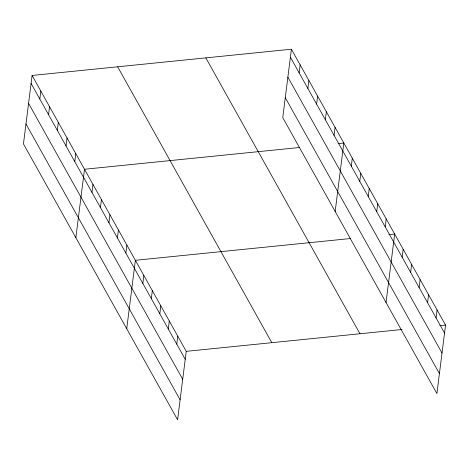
<?xml version="1.0" encoding="UTF-8"?>
<svg xmlns="http://www.w3.org/2000/svg" width="469" height="469" viewBox="0 0 469 469"><rect width="100%" height="100%" fill="white"/><g stroke="black" fill="none" stroke-linecap="round" stroke-linejoin="round"><path stroke-width="0.7" d="M32.097 75.456L23.45 143.901L177.593 419.784L186.24 351.345L32.097 75.456L291.407 49.216L445.55 325.099L436.903 393.544L282.76 117.655L291.407 49.216M39.824 99.07L40.832 91.092M48.559 114.7L49.567 106.727M57.294 130.335L58.303 122.362M66.029 145.97L67.038 137.992M74.764 161.6L75.773 153.627M75.861 237.701L84.502 169.262L299.603 147.489M91.977 192.407L92.985 184.434M100.454 207.579L101.462 199.606M108.931 222.757L109.939 214.779M117.408 237.93L118.417 229.957M125.885 253.102L126.894 245.129M126.724 328.746L135.371 260.301L350.472 238.533M142.84 283.452L143.848 275.473M151.323 298.624L152.325 290.651M159.8 313.796L160.808 305.823M168.277 328.968L169.286 320.995M176.754 344.146L177.763 336.167M299.134 72.824L300.142 64.851M307.869 88.459L308.878 80.48M316.604 104.089L317.613 96.116M325.339 119.724L326.348 111.751M334.075 135.359L335.083 127.38M335.171 211.46L343.818 143.016L338.108 143.59M351.287 166.167L352.295 158.188M359.764 181.339L360.772 173.36M368.241 196.511L369.25 188.538M376.718 211.683L377.727 203.71M385.196 226.861L386.204 218.882M386.034 302.499L394.681 234.054L388.977 234.635M402.156 257.205L403.158 249.232M410.633 272.378L411.641 264.405M419.11 287.556L420.118 279.577M427.587 302.728L428.596 294.749M436.064 317.9L437.073 309.927M186.24 351.345L402.05 329.502M439.846 325.674L445.55 325.099M290.399 57.189L444.542 333.072M287.878 77.145L442.021 353.028M285.281 97.704L439.424 373.588M205.832 57.875L359.975 333.758M117.666 66.797L271.815 342.681M31.089 83.435L185.232 359.318M28.568 103.391L182.711 379.274M25.971 123.945L180.114 399.828"/></g></svg>
